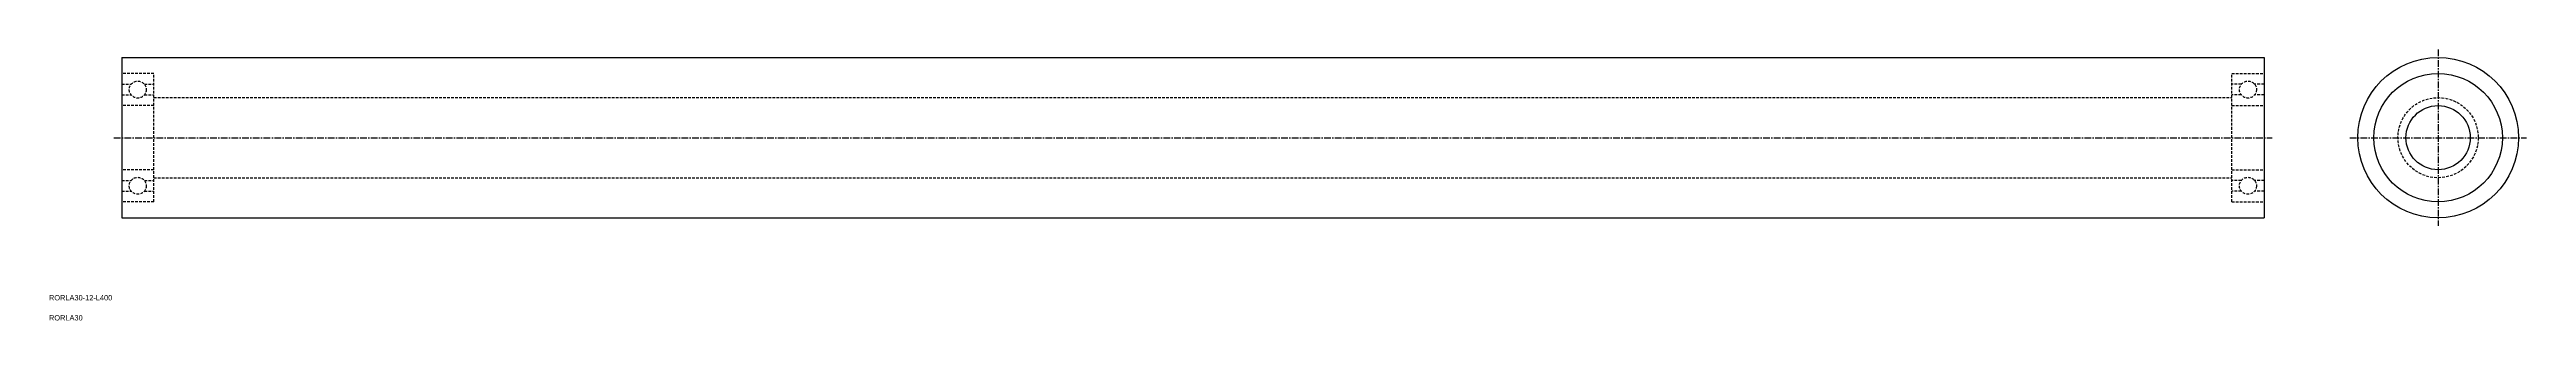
# Model space of a CAD drawing. Extents: x 32 to 494, y -16 to 35.
import ezdxf

# ---------------------------------------------------------------- set-up
doc = ezdxf.new("R2010")
doc.units = 0
doc.linetypes.add('CENTER', pattern=[2, 1.25, -0.25, 0.25, -0.25])
doc.linetypes.add('DASHED', pattern=[0.75, 0.5, -0.25])
doc.layers.get('0').update_dxf_attribs({"linetype": 'CONTINUOUS'})
doc.layers.add('CENTER', color=1, linetype='CENTER')

msp = doc.modelspace()

# ---------------------------------------------------------------- linework, layer by layer
at = {"color": 7, "linetype": 'CONTINUOUS'}
for p, q in [((45.33, 33.55), (45.33, 3.55)), ((45.33, 33.55), (445.33, 33.55)), ((445.33, 33.55), (445.33, 3.55)), ((45.33, 3.55), (445.33, 3.55))]:
    msp.add_line(p, q, dxfattribs=at)
at = {"color": 3, "linetype": 'DASHED'}
for p, q in [((51.33, 30.55), (45.33, 30.55)), ((45.33, 28.55), (47.09, 28.55)), ((49.57, 28.55), (51.33, 28.55)), ((51.33, 6.55), (51.33, 30.55)), ((439.33, 30.55), (445.33, 30.55)), ((439.33, 6.55), (439.33, 30.55)), ((441.09, 28.55), (439.33, 28.55)), ((445.33, 28.55), (443.57, 28.55)), ((45.33, 26.55), (47.09, 26.55)), ((51.33, 24.55), (45.33, 24.55)), ((49.57, 26.55), (51.33, 26.55)), ((51.33, 26.05), (439.33, 26.05)), ((441.09, 26.55), (439.33, 26.55)), ((439.33, 24.55), (445.33, 24.55)), ((445.33, 26.55), (443.57, 26.55)), ((51.33, 12.55), (45.33, 12.55)), ((45.33, 10.55), (47.09, 10.55)), ((49.57, 10.55), (51.33, 10.55)), ((51.33, 11.05), (439.33, 11.05)), ((439.33, 12.55), (445.33, 12.55)), ((441.09, 10.55), (439.33, 10.55)), ((445.33, 10.55), (443.57, 10.55)), ((45.33, 8.55), (47.09, 8.55)), ((51.33, 6.55), (45.33, 6.55)), ((49.57, 8.55), (51.33, 8.55)), ((441.09, 8.55), (439.33, 8.55)), ((439.33, 6.55), (445.33, 6.55)), ((445.33, 8.55), (443.57, 8.55))]:
    msp.add_line(p, q, dxfattribs=at)
at = {"color": 7, "linetype": 'CONTINUOUS'}
for radius in [15, 12, 6]:
    msp.add_circle((477.83, 18.55), radius, dxfattribs=at)
at = {"color": 3, "linetype": 'DASHED'}
for centre, radius in [((48.33, 27.55), 1.59), ((442.33, 27.55), 1.59), ((477.83, 18.55), 7.5), ((48.33, 9.55), 1.59), ((442.33, 9.55), 1.59)]:
    msp.add_circle(centre, radius, dxfattribs=at)
at = {"layer": 'CENTER', "color": 1, "linetype": 'CENTER'}
for p, q in [((477.83, 35.05), (477.83, 2.05)), ((43.83, 18.55), (446.83, 18.55)), ((461.33, 18.55), (494.33, 18.55))]:
    msp.add_line(p, q, dxfattribs=at)

# ---------------------------------------------------------------- texts
at = {"color": 7, "linetype": 'CONTINUOUS'}
for s, p in [('RORLA30-12-L400', (31.75, -11.88)), ('RORLA30', (31.75, -15.63))]:
    msp.add_text(s, height=1, dxfattribs=at).set_placement(p)

doc.saveas('drawing.dxf')
